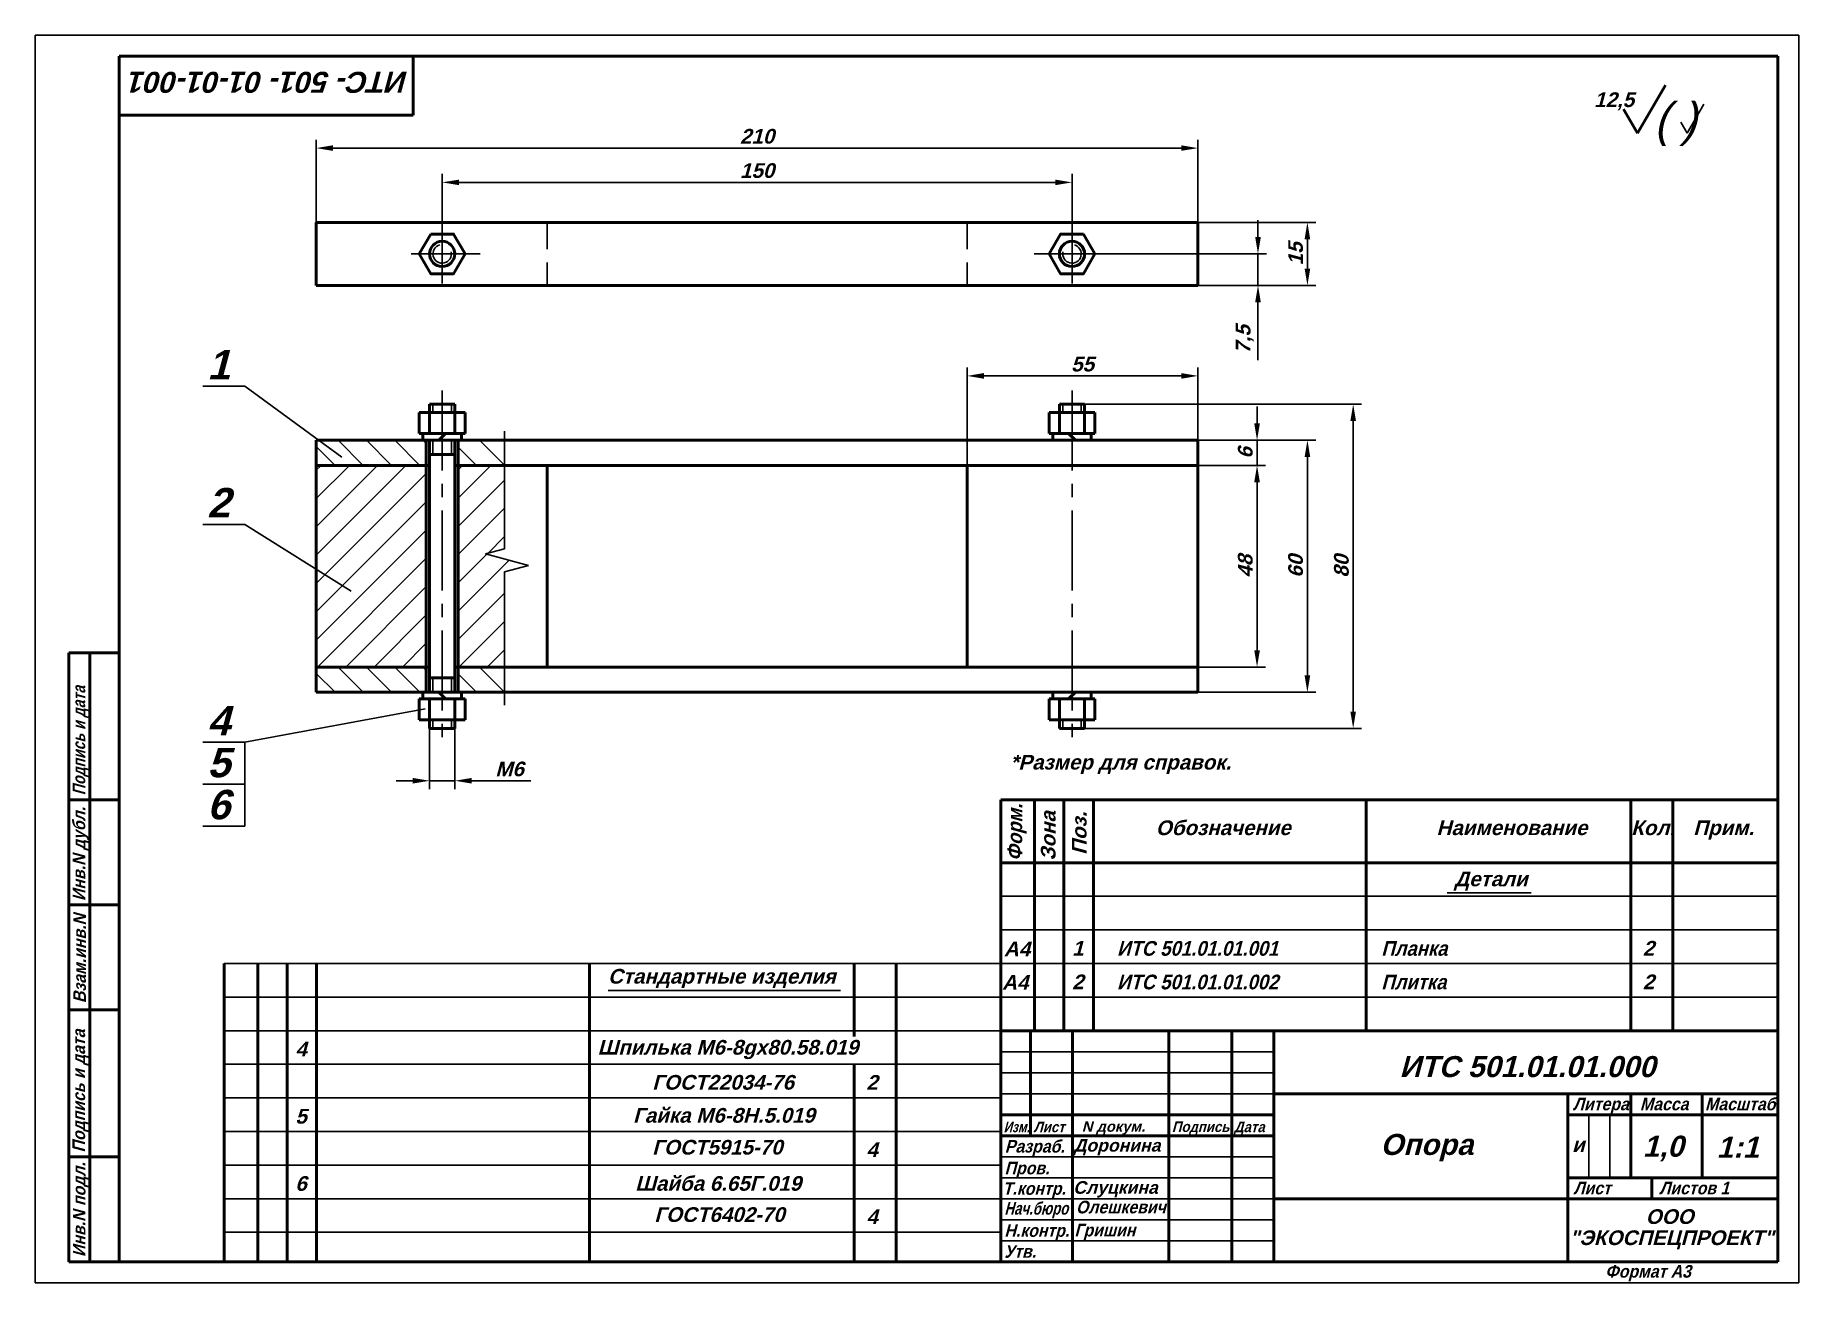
# Model space of a CAD drawing. Header units: millimetres. Extents: x 1168 to 1588, y 0 to 297.
import ezdxf

# ---------------------------------------------------------------- set-up
doc = ezdxf.new("R2010")
doc.units = ezdxf.units.MM
doc.linetypes.add('CENTER2', pattern=[28.575, 19.05, -3.175, 3.175, -3.175])
doc.linetypes.add('DASHED2', pattern=[9.525, 6.35, -3.175])
doc.layers.get('0').update_dxf_attribs({"lineweight": 30})
doc.layers.add('Layer1', color=5, linetype='Continuous', lineweight=50)
doc.styles.add('RUSS', font='RUSS.SHX', dxfattribs={"oblique": 15, "height": 3})
doc.styles.get("Standard").update_dxf_attribs({"font": '', "oblique": 15, "height": 3.5})
doc.styles.get('Standard').set_extended_font_data('Arial Cyr', bold=True)
doc.dimstyles.new('SAY', dxfattribs={"dimtxt": 3.5, "dimasz": 4, "dimexe": 2, "dimexo": 0, "dimgap": 1, "dimtad": 1, "dimlfac": -1, "dimzin": 12, "dimtxsty": 'Standard', "dimcen": 0, "dimclrd": 256, "dimclre": 256, "dimclrt": 256, "dimadec": 0, "dimazin": 0, "dimtfac": 1, "dimtmove": 0, "dimatfit": 3, "dimfxl": 0, "dimtolj": 1, "dimlwd": -1, "dimlwe": -1, "dimarcsym": 0})

# ---------------------------------------------------------------- blocks, each defined once
blk = doc.blocks.new('*D87')
for p, q in [((1261.67, 131.98), (1261.67, 117.51)), ((1267.67, 131.98), (1267.67, 117.51)), ((1257.67, 119.51), (1253.67, 119.51)), ((1261.67, 119.51), (1267.67, 119.51)), ((1271.67, 119.51), (1285.77, 119.51))]:
    blk.add_line(p, q)
at = {"lineweight": 30}
for points in [[(1257.67, 120.18), (1257.67, 118.85), (1261.67, 119.51)], [(1271.67, 120.18), (1271.67, 118.85), (1267.67, 119.51)]]:
    blk.add_solid(points, dxfattribs=at)
at = {"layer": 'Defpoints', "color": 0, "lineweight": 30}
for p in [(1261.67, 131.98), (1267.67, 131.98), (1267.67, 119.51)]:
    blk.add_point(p, dxfattribs=at)
at = {"lineweight": 30, "insert": (1280.72, 122.3), "char_height": 3.5, "attachment_point": 5}
blk.add_mtext('\\A1;M6', dxfattribs=at)
blk = doc.blocks.new('*D88')
for p, q in [((1458.74, 204.58), (1458.74, 208.58)), ((1444.67, 200.58), (1460.74, 200.58)), ((1458.74, 194.58), (1458.74, 200.58)), ((1444.67, 194.58), (1460.74, 194.58)), ((1458.74, 190.58), (1458.74, 186.58))]:
    blk.add_line(p, q)
at = {"lineweight": 30}
for points in [[(1458.07, 204.58), (1459.41, 204.58), (1458.74, 200.58)], [(1458.07, 190.58), (1459.41, 190.58), (1458.74, 194.58)]]:
    blk.add_solid(points, dxfattribs=at)
at = {"layer": 'Defpoints', "color": 0, "lineweight": 30}
for p in [(1444.67, 200.58), (1458.74, 200.58), (1444.67, 194.58)]:
    blk.add_point(p, dxfattribs=at)
at = {"lineweight": 30, "insert": (1455.95, 197.58), "char_height": 3.5, "attachment_point": 5, "rotation": 90}
blk.add_mtext('\\A1;6', dxfattribs=at)
blk = doc.blocks.new('*D89')
for p, q in [((1444.67, 194.58), (1460.74, 194.58)), ((1458.74, 190.58), (1458.74, 150.58)), ((1444.67, 146.58), (1460.74, 146.58))]:
    blk.add_line(p, q)
at = {"lineweight": 30}
for points in [[(1458.07, 190.58), (1459.41, 190.58), (1458.74, 194.58)], [(1458.07, 150.58), (1459.41, 150.58), (1458.74, 146.58)]]:
    blk.add_solid(points, dxfattribs=at)
at = {"layer": 'Defpoints', "color": 0, "lineweight": 30}
for p in [(1444.67, 194.58), (1444.67, 146.58), (1458.74, 146.58)]:
    blk.add_point(p, dxfattribs=at)
at = {"lineweight": 30, "insert": (1455.95, 170.58), "char_height": 3.5, "attachment_point": 5, "rotation": 90}
blk.add_mtext('\\A1;48', dxfattribs=at)
blk = doc.blocks.new('*D90')
for p, q in [((1444.67, 200.58), (1472.73, 200.58)), ((1470.73, 144.58), (1470.73, 196.58)), ((1444.67, 140.58), (1472.73, 140.58))]:
    blk.add_line(p, q)
at = {"lineweight": 30}
for points in [[(1470.06, 196.58), (1471.4, 196.58), (1470.73, 200.58)], [(1470.06, 144.58), (1471.4, 144.58), (1470.73, 140.58)]]:
    blk.add_solid(points, dxfattribs=at)
at = {"layer": 'Defpoints', "color": 0, "lineweight": 30}
for p in [(1444.67, 200.58), (1470.73, 200.58), (1444.67, 140.58)]:
    blk.add_point(p, dxfattribs=at)
at = {"lineweight": 30, "insert": (1467.94, 170.58), "char_height": 3.5, "attachment_point": 5, "rotation": 90}
blk.add_mtext('\\A1;60', dxfattribs=at)
blk = doc.blocks.new('*D91')
for p, q in [((1417.67, 209.18), (1483.63, 209.18)), ((1481.63, 205.18), (1481.63, 135.98)), ((1417.67, 131.98), (1483.63, 131.98))]:
    blk.add_line(p, q)
at = {"lineweight": 30}
for points in [[(1480.97, 205.18), (1482.3, 205.18), (1481.63, 209.18)], [(1480.97, 135.98), (1482.3, 135.98), (1481.63, 131.98)]]:
    blk.add_solid(points, dxfattribs=at)
at = {"layer": 'Defpoints', "color": 0, "lineweight": 30}
for p in [(1417.67, 209.18), (1417.67, 131.98), (1481.63, 131.98)]:
    blk.add_point(p, dxfattribs=at)
at = {"lineweight": 30, "insert": (1478.84, 170.58), "char_height": 3.5, "attachment_point": 5, "rotation": 90}
blk.add_mtext('\\A1;80', dxfattribs=at)
blk = doc.blocks.new('*D92')
for p, q in [((1389.67, 194.58), (1389.67, 217.9)), ((1393.67, 215.9), (1440.67, 215.9)), ((1444.67, 200.58), (1444.67, 217.9))]:
    blk.add_line(p, q)
at = {"lineweight": 30}
for points in [[(1393.67, 216.57), (1393.67, 215.23), (1389.67, 215.9)], [(1440.67, 216.57), (1440.67, 215.23), (1444.67, 215.9)]]:
    blk.add_solid(points, dxfattribs=at)
at = {"layer": 'Defpoints', "color": 0, "lineweight": 30}
for p in [(1444.67, 215.9), (1444.67, 200.58), (1389.67, 194.58)]:
    blk.add_point(p, dxfattribs=at)
at = {"lineweight": 30, "insert": (1417.17, 218.68), "char_height": 3.5, "attachment_point": 5}
blk.add_mtext('\\A1;55', dxfattribs=at)
blk = doc.blocks.new('*D93')
for p, q in [((1264.67, 249.84), (1264.67, 263.98)), ((1410.67, 261.98), (1268.67, 261.98)), ((1414.67, 249.84), (1414.67, 263.98))]:
    blk.add_line(p, q)
at = {"lineweight": 30}
for points in [[(1268.67, 262.64), (1268.67, 261.31), (1264.67, 261.98)], [(1410.67, 262.64), (1410.67, 261.31), (1414.67, 261.98)]]:
    blk.add_solid(points, dxfattribs=at)
at = {"layer": 'Defpoints', "color": 0, "lineweight": 30}
for p in [(1264.67, 261.98), (1264.67, 249.84), (1414.67, 249.84)]:
    blk.add_point(p, dxfattribs=at)
at = {"lineweight": 30, "insert": (1339.67, 264.76), "char_height": 3.5, "attachment_point": 5}
blk.add_mtext('\\A1;150', dxfattribs=at)
blk = doc.blocks.new('*D94')
for p, q in [((1234.67, 252.45), (1234.67, 272.14)), ((1440.67, 270.14), (1238.67, 270.14)), ((1444.67, 252.45), (1444.67, 272.14))]:
    blk.add_line(p, q)
at = {"lineweight": 30}
for points in [[(1238.67, 270.81), (1238.67, 269.48), (1234.67, 270.14)], [(1440.67, 270.81), (1440.67, 269.48), (1444.67, 270.14)]]:
    blk.add_solid(points, dxfattribs=at)
at = {"layer": 'Defpoints', "color": 0, "lineweight": 30}
for p in [(1234.67, 270.14), (1234.67, 252.45), (1444.67, 252.45)]:
    blk.add_point(p, dxfattribs=at)
at = {"lineweight": 30, "insert": (1339.67, 272.93), "char_height": 3.5, "attachment_point": 5}
blk.add_mtext('\\A1;210', dxfattribs=at)
blk = doc.blocks.new('*D177')
for p, q in [((1458.96, 248.95), (1458.96, 252.95)), ((1422.07, 244.95), (1460.96, 244.95)), ((1458.96, 244.95), (1458.96, 237.45)), ((1444.67, 237.45), (1460.96, 237.45)), ((1458.96, 233.45), (1458.96, 219.68))]:
    blk.add_line(p, q)
at = {"lineweight": 30}
for points in [[(1458.3, 248.95), (1459.63, 248.95), (1458.96, 244.95)], [(1458.3, 233.45), (1459.63, 233.45), (1458.96, 237.45)]]:
    blk.add_solid(points, dxfattribs=at)
at = {"layer": 'Defpoints', "color": 0, "lineweight": 30}
for p in [(1422.07, 244.95), (1444.67, 237.45), (1458.96, 237.45)]:
    blk.add_point(p, dxfattribs=at)
at = {"lineweight": 50, "insert": (1455.82, 224.56), "char_height": 3.5, "attachment_point": 5, "rotation": 90}
blk.add_mtext('\\A1;7,5', dxfattribs=at)
blk = doc.blocks.new('*D178')
for p, q in [((1444.67, 252.45), (1472.73, 252.45)), ((1470.73, 241.45), (1470.73, 248.45)), ((1444.67, 237.45), (1472.73, 237.45))]:
    blk.add_line(p, q)
at = {"lineweight": 30}
for points in [[(1470.06, 248.45), (1471.4, 248.45), (1470.73, 252.45)], [(1470.06, 241.45), (1471.4, 241.45), (1470.73, 237.45)]]:
    blk.add_solid(points, dxfattribs=at)
at = {"layer": 'Defpoints', "color": 0, "lineweight": 30}
for p in [(1444.67, 252.45), (1470.73, 252.45), (1444.67, 237.45)]:
    blk.add_point(p, dxfattribs=at)
at = {"lineweight": 50, "insert": (1467.94, 244.95), "char_height": 3.5, "attachment_point": 5, "rotation": 90}
blk.add_mtext('\\A1;15', dxfattribs=at)

msp = doc.modelspace()

# ---------------------------------------------------------------- hatches: boundary and pattern name
at = {"lineweight": 30}
h = msp.add_hatch(dxfattribs=at)
h.set_pattern_fill('ANSI31', color=256, scale=1.5, angle=270, style=0)
h.set_pattern_definition([(315, (1156.658, 667.701), (3.367596, 3.367596), [])])
h.paths.add_polyline_path([(1279.506, 194.583), (1279.506, 200.583), (1268.465, 200.583), (1268.465, 194.583)])
h.paths.add_polyline_path([(1260.865, 194.583), (1260.865, 200.583), (1234.665, 200.583), (1234.665, 194.583)])
h = msp.add_hatch(dxfattribs=at)
h.set_pattern_fill('ANSI31', color=256, scale=1.5, style=0)
h.set_pattern_definition([(45, (1156.658, 667.701), (-3.367596, 3.367596), [])])
h.paths.add_polyline_path([(1279.506, 169.246), (1285.195, 170.77), (1274.985, 173.506), (1279.506, 174.717), (1279.506, 194.583), (1268.465, 194.583), (1268.465, 146.583), (1279.506, 146.583)])
h.paths.add_polyline_path([(1260.865, 194.583), (1234.665, 194.583), (1234.665, 146.583), (1260.865, 146.583)])
h = msp.add_hatch(dxfattribs=at)
h.set_pattern_fill('ANSI31', color=256, scale=1.5, angle=270, style=0)
h.set_pattern_definition([(315, (1156.658, 613.701), (3.367596, 3.367596), [])])
h.paths.add_polyline_path([(1279.506, 146.583), (1268.465, 146.583), (1268.465, 140.583), (1279.506, 140.583)])
h.paths.add_polyline_path([(1260.865, 146.583), (1234.665, 146.583), (1234.665, 140.583), (1260.865, 140.583)])

# ---------------------------------------------------------------- linework, layer by layer
for p, q in [((1167.748, 297), (1587.748, 297)), ((1167.748, 0), (1167.748, 297)), ((1167.748, 297), (1377.748, 297)), ((1377.748, 297), (1587.748, 297)), ((1587.748, 0), (1587.748, 297)), ((1561.153, 273.677), (1565.153, 280.606)), ((1561.153, 273.677), (1559.653, 276.276)), ((1217.665, 213.425), (1207.665, 213.425)), ((1279.506, 202.755), (1279.506, 174.717)), ((1217.665, 180.54), (1207.665, 180.54)), ((1274.985, 173.506), (1279.506, 174.717)), ((1274.985, 173.506), (1285.195, 170.77)), ((1285.195, 170.77), (1279.506, 169.246)), ((1279.506, 169.246), (1279.506, 137.516)), ((1217.665, 128.665), (1207.665, 128.665)), ((1217.665, 118.665), (1207.665, 118.665)), ((1217.665, 108.665), (1207.665, 108.665)), ((1397.748, 92), (1582.748, 92)), ((1397.748, 84), (1582.748, 84)), ((1212.748, 76), (1397.748, 76)), ((1397.748, 76), (1582.748, 76)), ((1212.748, 68), (1397.748, 68)), ((1397.748, 68), (1582.748, 68)), ((1212.748, 60), (1397.748, 60)), ((1397.748, 55), (1462.748, 55)), ((1212.748, 52), (1397.748, 52)), ((1397.748, 50), (1462.748, 50)), ((1212.748, 44), (1397.748, 44)), ((1397.748, 45), (1462.748, 45)), ((1537.748, 25), (1537.748, 40)), ((1542.748, 25), (1542.748, 40)), ((1212.748, 36), (1397.748, 36)), ((1397.748, 30), (1462.748, 30)), ((1212.748, 28), (1397.748, 28)), ((1397.748, 25), (1462.748, 25)), ((1212.748, 20), (1397.748, 20)), ((1397.748, 20), (1462.748, 20)), ((1397.748, 15), (1462.748, 15)), ((1212.748, 12), (1397.748, 12)), ((1397.748, 10), (1462.748, 10)), ((1167.748, 0), (1587.748, 0))]:
    msp.add_line(p, q)
at = {"linetype": 'CENTER2', "lineweight": 30}
for p, q in [((1264.665, 252.34), (1264.665, 237.867)), ((1414.665, 252.34), (1414.665, 237.867)), ((1257.26, 244.946), (1273.701, 244.946)), ((1422.071, 244.946), (1405.63, 244.946)), ((1264.665, 212.415), (1264.665, 128.905)), ((1414.665, 212.415), (1414.665, 128.905))]:
    msp.add_line(p, q, dxfattribs=at)
at = {"lineweight": 30}
for p, q in [((1217.665, 213.425), (1240.726, 196.518)), ((1262.465, 209.183), (1262.465, 207.183)), ((1266.865, 209.183), (1266.865, 207.183)), ((1412.465, 209.183), (1412.465, 207.183)), ((1416.865, 209.183), (1416.865, 207.183)), ((1262.465, 200.583), (1262.465, 197.183)), ((1266.865, 200.583), (1266.865, 197.183)), ((1243.02, 164.63), (1217.665, 180.54)), ((1262.465, 140.583), (1262.465, 143.983)), ((1266.865, 140.583), (1266.865, 143.983)), ((1217.665, 128.665), (1260.617, 136.609)), ((1262.465, 131.983), (1262.465, 133.983)), ((1266.865, 131.983), (1266.865, 133.983)), ((1412.465, 131.983), (1412.465, 133.983)), ((1416.865, 131.983), (1416.865, 133.983)), ((1217.665, 108.665), (1217.665, 128.665)), ((1503.995, 92.823), (1524.056, 92.823)), ((1304.219, 69.545), (1359.528, 69.545))]:
    msp.add_line(p, q, dxfattribs=at)
at = {"color": 5, "lineweight": 50}
for p, q in [((1259.215, 207.183), (1259.215, 202.183)), ((1261.665, 209.183), (1261.665, 202.183)), ((1267.665, 209.183), (1267.665, 202.183)), ((1270.115, 207.183), (1270.115, 202.183)), ((1409.215, 207.183), (1409.215, 202.183)), ((1411.665, 209.183), (1411.665, 202.183)), ((1417.665, 209.183), (1417.665, 202.183)), ((1420.115, 207.183), (1420.115, 202.183)), ((1260.065, 202.183), (1260.065, 200.583)), ((1265.465, 202.183), (1263.865, 200.583)), ((1269.265, 202.183), (1269.265, 200.583)), ((1410.065, 202.183), (1410.065, 200.583)), ((1413.865, 202.183), (1415.465, 200.583)), ((1419.265, 202.183), (1419.265, 200.583)), ((1260.865, 200.583), (1260.865, 140.583)), ((1261.665, 200.583), (1261.665, 140.583)), ((1267.665, 200.583), (1267.665, 140.583)), ((1268.465, 200.583), (1268.465, 140.583)), ((1259.215, 133.983), (1259.215, 138.983)), ((1260.065, 138.983), (1260.065, 140.583)), ((1261.665, 131.983), (1261.665, 138.983)), ((1265.465, 138.983), (1263.865, 140.583)), ((1267.665, 131.983), (1267.665, 138.983)), ((1269.265, 138.983), (1269.265, 140.583)), ((1270.115, 133.983), (1270.115, 138.983)), ((1409.215, 133.983), (1409.215, 138.983)), ((1410.065, 138.983), (1410.065, 140.583)), ((1411.665, 131.983), (1411.665, 138.983)), ((1413.865, 138.983), (1415.465, 140.583)), ((1417.665, 131.983), (1417.665, 138.983)), ((1419.265, 138.983), (1419.265, 140.583)), ((1420.115, 133.983), (1420.115, 138.983))]:
    msp.add_line(p, q, dxfattribs=at)
for points in [[(1261.94, 249.666), (1259.215, 244.946), (1261.94, 240.226), (1267.39, 240.226), (1270.115, 244.946), (1267.39, 249.666)], [(1417.39, 249.666), (1420.115, 244.946), (1417.39, 240.226), (1411.94, 240.226), (1409.215, 244.946), (1411.94, 249.666)]]:
    msp.add_lwpolyline(points, close=True, dxfattribs=at)
for centre in [(1264.665, 244.946), (1414.665, 244.946)]:
    msp.add_circle(centre, 3, dxfattribs=at)
at = {"lineweight": 30}
for centre, start, end in [((1264.665, 244.946), 105.04092, 12.17852), ((1414.665, 244.946), 167.82148, 74.95908)]:
    msp.add_arc(centre, 2.2, start, end, dxfattribs=at)
at = {"layer": 'Layer1'}
for p, q in [((1582.748, 292), (1187.748, 292)), ((1187.748, 292), (1187.748, 5)), ((1257.748, 278), (1257.748, 292)), ((1582.748, 5), (1582.748, 292)), ((1549.328, 273.677), (1556.001, 285.085)), ((1187.748, 278), (1257.748, 278)), ((1549.328, 273.677), (1546.035, 279.381)), ((1234.665, 252.446), (1234.665, 237.446)), ((1444.665, 252.446), (1234.665, 252.446)), ((1444.665, 252.446), (1444.665, 237.446)), ((1444.665, 237.446), (1234.665, 237.446)), ((1270.115, 207.183), (1259.215, 207.183)), ((1267.665, 209.183), (1261.665, 209.183)), ((1409.215, 207.183), (1420.115, 207.183)), ((1411.665, 209.183), (1417.665, 209.183)), ((1270.115, 202.183), (1259.215, 202.183)), ((1409.215, 202.183), (1420.115, 202.183)), ((1444.665, 200.583), (1234.665, 200.583)), ((1234.665, 200.583), (1234.665, 140.583)), ((1444.665, 200.583), (1444.665, 140.583)), ((1261.665, 194.583), (1234.665, 194.583)), ((1267.665, 197.183), (1261.665, 197.183)), ((1444.665, 194.583), (1267.665, 194.583)), ((1289.665, 194.583), (1289.665, 146.583)), ((1389.665, 194.583), (1389.665, 146.583)), ((1175.748, 5), (1175.748, 150)), ((1175.748, 150), (1187.748, 150)), ((1180.748, 5), (1180.748, 150)), ((1261.665, 146.583), (1234.665, 146.583)), ((1267.665, 143.983), (1261.665, 143.983)), ((1444.665, 146.583), (1267.665, 146.583)), ((1444.665, 140.583), (1234.665, 140.583)), ((1270.115, 138.983), (1259.215, 138.983)), ((1409.215, 138.983), (1420.115, 138.983)), ((1270.115, 133.983), (1259.215, 133.983)), ((1267.665, 131.983), (1261.665, 131.983)), ((1409.215, 133.983), (1420.115, 133.983)), ((1411.665, 131.983), (1417.665, 131.983)), ((1175.748, 115), (1187.748, 115)), ((1397.748, 60), (1397.748, 115)), ((1397.748, 115), (1582.748, 115)), ((1397.748, 115), (1582.748, 115)), ((1397.748, 115), (1582.748, 115)), ((1405.748, 60), (1405.748, 115)), ((1412.748, 60), (1412.748, 115)), ((1419.748, 60), (1419.748, 115)), ((1484.748, 60), (1484.748, 115)), ((1547.748, 115), (1547.748, 60)), ((1557.748, 115), (1557.748, 60)), ((1397.748, 100), (1582.748, 100)), ((1175.748, 90), (1187.748, 90)), ((1212.748, 5), (1212.748, 76)), ((1220.748, 5), (1220.748, 76)), ((1227.748, 5), (1227.748, 76)), ((1234.748, 5), (1234.748, 76)), ((1299.748, 5), (1299.748, 76)), ((1362.748, 76), (1362.748, 58.636)), ((1372.748, 76), (1372.748, 5)), ((1175.748, 65), (1187.748, 65)), ((1397.748, 60), (1582.748, 60)), ((1397.748, 5), (1397.748, 60)), ((1404.748, 35), (1404.748, 60)), ((1414.748, 5), (1414.748, 60)), ((1437.748, 5), (1437.748, 60)), ((1452.748, 5), (1452.748, 60)), ((1462.748, 5), (1462.748, 60)), ((1362.748, 52), (1362.748, 5)), ((1462.748, 45), (1582.748, 45)), ((1532.748, 5), (1532.748, 45)), ((1547.748, 25), (1547.748, 45)), ((1564.748, 25), (1564.748, 45)), ((1397.748, 40), (1462.748, 40)), ((1532.748, 40), (1582.748, 40)), ((1397.748, 35), (1462.748, 35)), ((1175.748, 30), (1187.748, 30)), ((1532.748, 25), (1582.748, 25)), ((1552.748, 20), (1552.748, 25)), ((1462.748, 20), (1582.748, 20)), ((1175.748, 5), (1582.748, 5))]:
    msp.add_line(p, q, dxfattribs=at)
at = {"layer": 'Layer1', "color": 0, "linetype": 'DASHED2', "lineweight": 30}
for p, q in [((1289.665, 252.446), (1289.665, 237.446)), ((1389.665, 252.446), (1389.665, 237.446))]:
    msp.add_line(p, q, dxfattribs=at)

# ---------------------------------------------------------------- texts
at = {"oblique": 15}
for s, height, p in [('12,5', 3.5, (1539.002, 279.91)), ('*Размер для справок.', 3.5, (1399.974, 122.172)), ('Обозначение', 3.5, (1434.605, 106.571)), ('Наименование', 3.5, (1501.469, 106.571)), ('Кол.', 3.5, (1547.847, 106.571)), ('Прим.', 3.5, (1562.621, 106.571)), ('Детали', 3.5, (1505.748, 94.382)), ('А4', 3.5, (1398.441, 77.732)), ('1', 3.5, (1414.686, 77.874)), ('2', 3.5, (1550.604, 77.874)), ('Стандартные изделия', 3.5, (1304.154, 71.204)), ('А4', 3.5, (1397.997, 69.744)), ('2', 3.5, (1414.686, 69.874)), ('2', 3.5, (1550.604, 69.874)), ('4', 3.5, (1229.686, 53.874)), ('Шпилька М6-8gx80.58.019', 3.49989, (1301.677, 54.299)), ('ГОСТ22034-76', 3.49989, (1314.7, 45.961)), ('2', 3.5, (1365.673, 45.942)), ('5', 3.5, (1229.686, 37.874)), ('Гайка М6-8Н.5.019', 3.49989, (1310.123, 38.096)), ('N докум.', 2.5, (1417.002, 35.943)), ('ГОСТ5915-70', 3.49989, (1314.684, 30.501)), ('Доронина', 3, (1415.084, 31.208)), ('Опора', 5, (1488.11, 30.42)), ('и', 3.5, (1533.74, 31.101)), ('1,0', 5, (1550.603, 30)), ('1:1', 5, (1568.189, 29.772)), ('4', 3.5, (1365.673, 29.942)), ('6', 3.5, (1229.686, 21.874)), ('Шайба 6.65Г.019', 3.49989, (1310.63, 21.893)), ('Слуцкина', 3, (1414.944, 21.173)), ('ГОСТ6402-70', 3.49989, (1315.191, 14.467)), ('4', 3.5, (1365.673, 13.942)), ('ООО', 3.5, (1551.297, 13.997)), ('"ЭКОСПЕЦПРОЕКТ"', 3.5, (1533.164, 8.964))]:
    msp.add_text(s, height=height, dxfattribs=at).set_placement(p)
at = {"style": 'RUSS', "oblique": 15}
msp.add_text('( ) ', height=8, dxfattribs=at).set_placement((1553.282, 273.033))
at = {"oblique": 15}
for s, height, width, p in [('Подпись и дата', 3, 0.8, (1179.64, 116.069)), ('Форм.', 3.5, 0.9, (1402.797, 100.415)), ('Инв.N дубл.', 3, 0.9, (1179.649, 90.881)), ('Взам.инв.N', 3, 0.9, (1179.816, 66.56)), ('Подпись и дата', 3, 0.9, (1179.61, 31.005)), ('Инв.N подл.', 3, 0.9, (1179.698, 6.114))]:
    msp.add_text(s, height=height, rotation=90, dxfattribs=dict(at, width=width)).set_placement(p)
for s, p in [('Зона', (1410.749, 100.532)), ('Поз.', (1418.141, 101.87))]:
    msp.add_text(s, height=3.5, rotation=90, dxfattribs=at).set_placement(p)
for s, height, width, p in [('Литера', 3, 0.9, (1533.944, 41.05)), ('Масса', 3, 0.9, (1549.927, 41.05)), ('Масштаб', 3, 0.9, (1565.427, 41.05)), ('Изм.', 2.5, 0.8, (1398.377, 35.835)), ('Лист', 2.5, 0.9, (1405.494, 35.833)), ('Подпись', 2.5, 0.9, (1438.458, 35.886)), ('Дата', 2.5, 0.9, (1453.273, 35.844)), ('Разраб.', 3, 0.9, (1398.654, 30.983)), ('Пров.', 3, 0.9, (1398.6, 25.805)), ('Т.контр.', 3, 0.9, (1398.144, 20.925)), ('Лист', 3, 0.9, (1534.075, 21.04)), ('Листов 1', 3, 0.9, (1554.513, 21.04)), ('Нач.бюро', 3, 0.75, (1398.566, 16.206)), ('Олешкевич', 3, 0.9, (1415.613, 16.511)), ('Н.контр.', 3, 0.9, (1398.552, 10.925)), ('Гришин', 3, 0.9, (1415.25, 11.028)), ('Утв.', 3, 0.9, (1398.542, 5.937)), ('Формат А3', 3, 0.9, (1541.635, 1.205))]:
    msp.add_text(s, height=height, dxfattribs=dict(at, width=width)).set_placement(p)
at = {"layer": 'Layer1', "oblique": 15}
msp.add_text('ИТС- 501- 01-01-001', height=5, rotation=180, dxfattribs=at).set_placement((1256.686, 288.306))
for s, height, p in [('1', 7, (1208.691, 215.1)), ('2', 7, (1208.691, 182.215)), ('4', 7, (1208.691, 130.34)), ('5', 7, (1208.691, 120.34)), ('6', 7, (1208.691, 110.34)), ('ИТС 501.01.01.000', 5, (1492.659, 48.956))]:
    msp.add_text(s, height=height, dxfattribs=at).set_placement(p)
at = {"layer": 'Layer1', "color": 0, "oblique": 15, "width": 0.9}
for s, p in [('ИТС 501.01.01.001', (1425.384, 77.845)), ('Планка', (1488.326, 77.845)), ('ИТС 501.01.01.002', (1425.384, 69.845)), ('Плитка', (1488.326, 69.845))]:
    msp.add_text(s, height=3.5, dxfattribs=at).set_placement(p)

# ---------------------------------------------------------------- dimensions: what is measured, and where the dimension line sits
at = {"lineweight": 30}
for base, p1, p2, picture, middle in [((1234.665, 270.144), (1444.665, 252.446), (1234.665, 252.446), '*D94', (1339.665, 272.931)), ((1264.665, 261.975), (1414.665, 249.84), (1264.665, 249.84), '*D93', (1339.665, 264.762)), ((1444.665, 215.899), (1389.665, 194.583), (1444.665, 200.583), '*D92', (1417.165, 218.679))]:
    dim = msp.add_linear_dim(base=base, p1=p1, p2=p2, dimstyle='SAY', dxfattribs=at)
    dim.commit()
    dim.dimension.update_dxf_attribs({"geometry": picture, "text_midpoint": middle})
at = {"color": 5, "lineweight": 50}
for base, p1, p2, picture, middle in [((1458.963, 237.446), (1422.071, 244.946), (1444.665, 237.446), '*D177', (1455.823, 224.562)), ((1470.732, 252.446), (1444.665, 237.446), (1444.665, 252.446), '*D178', (1467.945, 244.946))]:
    dim = msp.add_linear_dim(base=base, p1=p1, p2=p2, angle=90, dimstyle='SAY', dxfattribs=at)
    dim.commit()
    dim.dimension.update_dxf_attribs({"geometry": picture, "text_midpoint": middle})
at = {"lineweight": 30}
dim = msp.add_linear_dim(base=(1481.632, 131.983), p1=(1417.665, 209.183), p2=(1417.665, 131.983), angle=90, text='80', dimstyle='SAY', dxfattribs=at)
dim.commit()
dim.dimension.update_dxf_attribs({"geometry": '*D91', "text_midpoint": (1478.844, 170.583)})
for base, p1, p2, picture, middle in [((1458.741, 200.583), (1444.665, 194.583), (1444.665, 200.583), '*D88', (1455.954, 197.583)), ((1470.732, 200.583), (1444.665, 140.583), (1444.665, 200.583), '*D90', (1467.945, 170.583)), ((1458.741, 146.583), (1444.665, 194.583), (1444.665, 146.583), '*D89', (1455.953, 170.583))]:
    dim = msp.add_linear_dim(base=base, p1=p1, p2=p2, angle=90, dimstyle='SAY', dxfattribs=at)
    dim.commit()
    dim.dimension.update_dxf_attribs({"geometry": picture, "text_midpoint": middle})
dim = msp.add_linear_dim(base=(1267.665, 119.513), p1=(1261.665, 131.983), p2=(1267.665, 131.983), text='M6', dimstyle='SAY', dxfattribs=at)
dim.commit()
dim.dimension.update_dxf_attribs({"geometry": '*D87', "text_midpoint": (1280.718, 122.3)})

doc.saveas('drawing.dxf')
